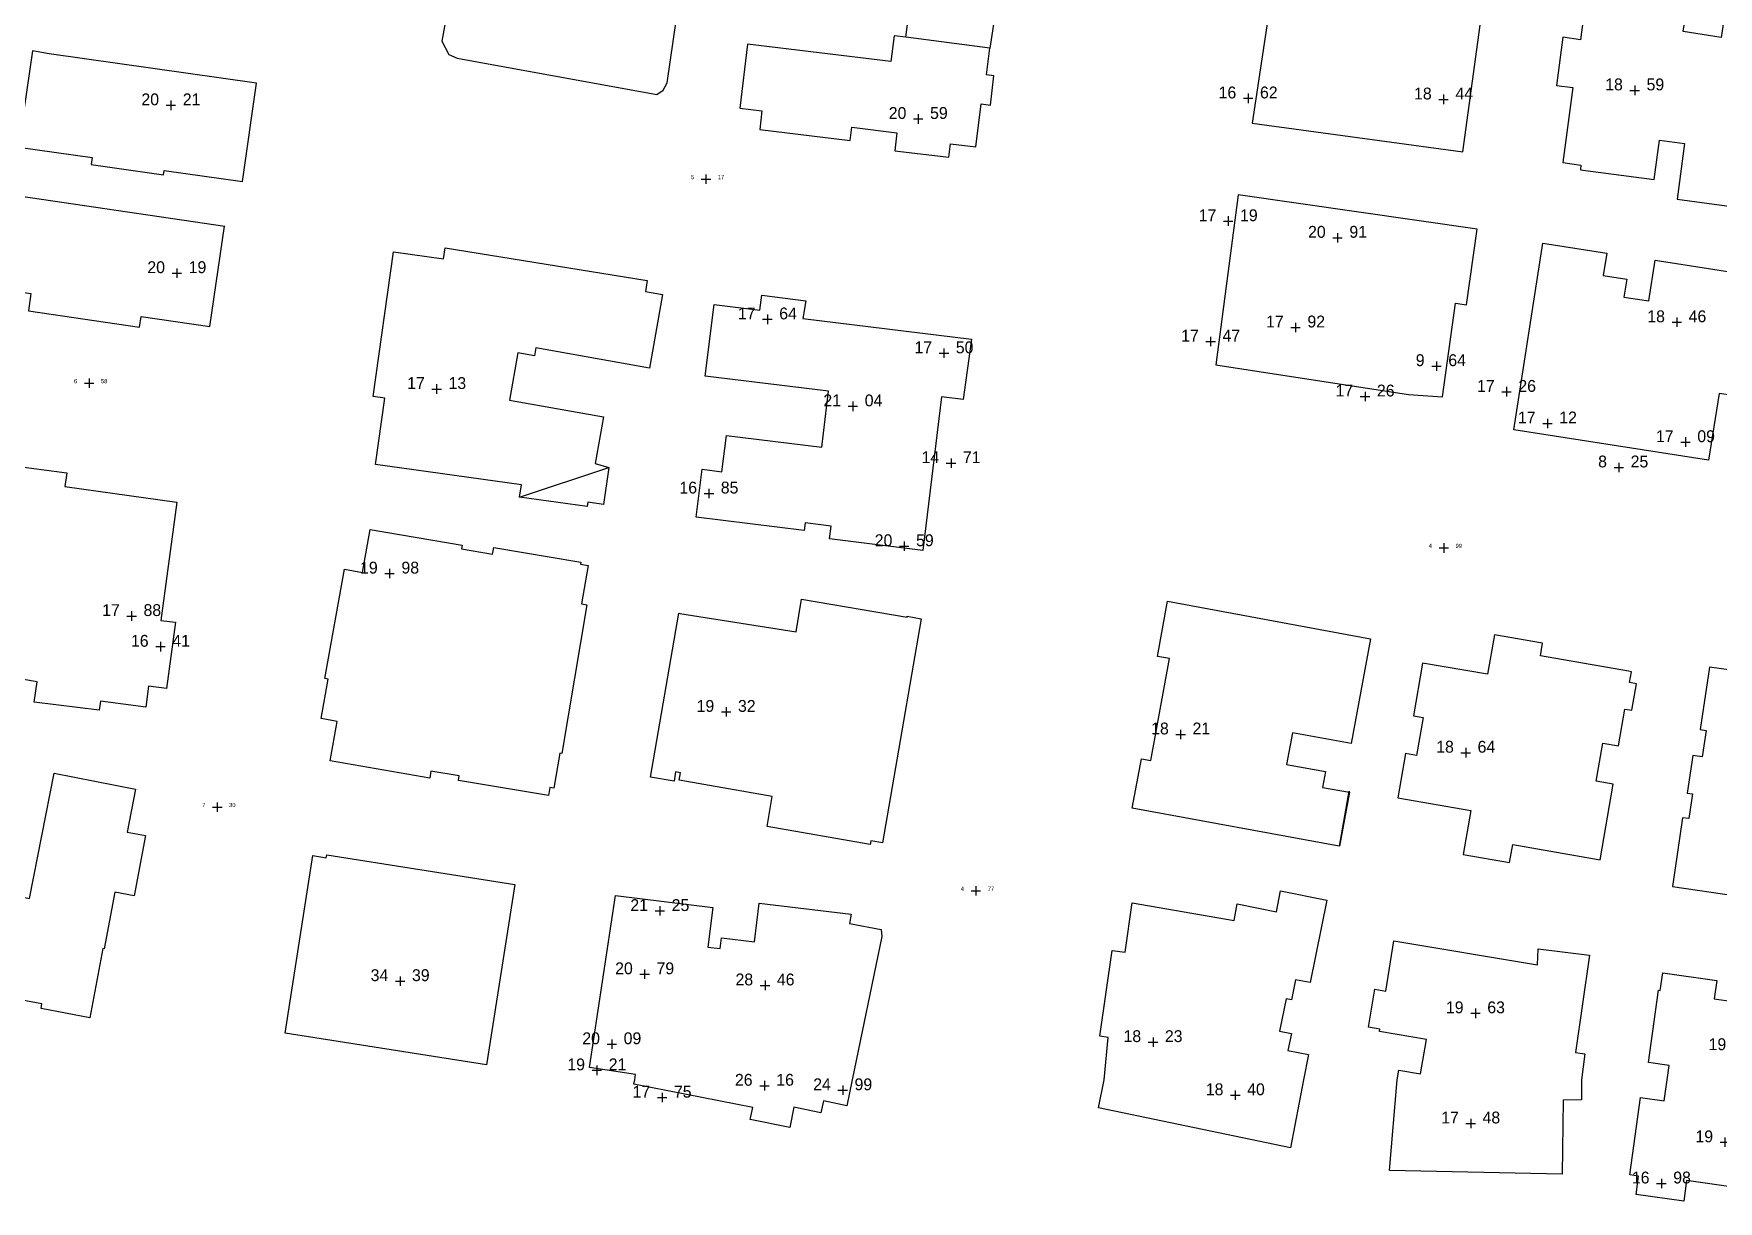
# Model space of a CAD drawing. Header units: inches. Extents: x 254505 to 255520, y 808954 to 809980.
# Drawn here: x 254627.4 to 254769.5, y 809360.4 to 809458.8 of the extents above; entities that cross this region are included whole.
import ezdxf
from ezdxf.enums import TextEntityAlignment as Align

# ---------------------------------------------------------------- set-up
doc = ezdxf.new("R2010")
doc.units = ezdxf.units.IN
doc.header["$MEASUREMENT"] = 0
for name, color, linetype in [('building levels', 6, 'Continuous'), ('orig buildings', 3, 'Continuous'), ('street levels', 5, 'Continuous')]:
    doc.layers.add(name, color=color, linetype=linetype)
doc.styles.add('hebtxt', font='hebtxt')

# ---------------------------------------------------------------- blocks, each defined once
blk = doc.blocks.new('1505')
for points in [[(-0.4, 0), (0.4, 0)], [(0, 0.4), (0, -0.4)]]:
    blk.add_lwpolyline(points)
at = {"style": 'hebtxt'}
blk.add_attdef('METER', text='', height=2, dxfattribs=at).set_placement((-1, 0), align=Align.RIGHT)
blk.add_attdef('CENTIMETER', (1, 0), '', height=2, dxfattribs=at)
blk = doc.blocks.new('1503')
for points in [[(-0.4, 0), (0.4, 0)], [(0, 0.4), (0, -0.4)]]:
    blk.add_lwpolyline(points)
at = {"style": 'hebtxt'}
blk.add_attdef('METER', text='', height=2, dxfattribs=at).set_placement((-1, 0), align=Align.RIGHT)
blk.add_attdef('CENTIMETER', (1, 0), '', height=2, dxfattribs=at)

msp = doc.modelspace()

# ---------------------------------------------------------------- linework, layer by layer
at = {"layer": 'orig buildings'}
msp.add_lwpolyline([(254683.13, 809470.59), (254665.58, 809473.76), (254664.93, 809473.59), (254664.55, 809473.23), (254661.83, 809458.19), (254662.42, 809457.06), (254663.11, 809456.74), (254679.97, 809453.7), (254680.48, 809454.06), (254680.84, 809454.66), (254683.12, 809470.57)], close=True, dxfattribs=at)
for points, elevation in [([(254750, 809464.09), (254732.49, 809466.78), (254730.16, 809451.27), (254747.94, 809448.87)], 18.13), ([(254758.36, 809462.17), (254757.85, 809458.31), (254756.37, 809458.51), (254755.82, 809454.45), (254757.2, 809454.27), (254756.35, 809447.95), (254757.89, 809447.74), (254757.84, 809447.35), (254764.05, 809446.52), (254764.5, 809449.85), (254766.63, 809449.57), (254766, 809444.87), (254774.56, 809443.72), (254774.59, 809443.89), (254776.49, 809443.64), (254777.52, 809451.28), (254777.13, 809451.68), (254778.31, 809459.27), (254770.03, 809460.55), (254769.71, 809458.5), (254766.52, 809458.99), (254766.82, 809460.97), (254758.36, 809462.17)], 18.78), ([(254627.3, 809457.37), (254626.14, 809449.25), (254632.33, 809448.37), (254632.25, 809447.78), (254638.35, 809446.91), (254638.4, 809447.29), (254645.02, 809446.35), (254646.2, 809454.64), (254628.71, 809457.11), (254627.3, 809457.37)], 19.59), ([(254643.52, 809442.57), (254624.4, 809445.38), (254623.24, 809437.47), (254627.18, 809436.9), (254626.97, 809435.46), (254636.33, 809434.08), (254636.46, 809434.96), (254642.25, 809434.12), (254643.49, 809442.58), (254643.52, 809442.57)], 20.22), ([(254749.13, 809442.34), (254728.99, 809445.22), (254727.11, 809430.89), (254743.34, 809428.41), (254746.2, 809428.21), (254747.3, 809436.09), (254748.24, 809435.95)], 20.7), ([(254675.91, 809422.25), (254675.47, 809419.13), (254674.13, 809419.32), (254674.08, 809418.95), (254668.39, 809419.75), (254668.54, 809420.79), (254656.24, 809422.51), (254657.02, 809428.09), (254656.04, 809428.23), (254657.74, 809440.43), (254661.98, 809439.84), (254662.11, 809440.76), (254679.15, 809438.02), (254679, 809437.08), (254680.44, 809436.84), (254679.34, 809430.61), (254669.76, 809432.32), (254669.64, 809431.66), (254668.24, 809431.91), (254667.53, 809427.92), (254675.45, 809426.52), (254674.75, 809422.59), (254675.91, 809422.25), (254675.47, 809419.13), (254674.13, 809419.32), (254674.08, 809418.95), (254668.39, 809419.75)], 17.38), ([(254763.61, 809436.29), (254764.15, 809439.72), (254775.47, 809437.94), (254774.46, 809431.47), (254772.8, 809431.72), (254772.78, 809431.56), (254771.07, 809431.83), (254770.53, 809428.34), (254769.53, 809428.49), (254768.64, 809422.85), (254752.22, 809425.43), (254754.68, 809441.15), (254760.07, 809440.31), (254759.77, 809438.42), (254761.75, 809438.12), (254761.51, 809436.61)], 19.09), ([(254706.48, 809433.06), (254705.8, 809427.97), (254703.97, 809428.2), (254702.38, 809415.25), (254694.53, 809416.22), (254694.66, 809417.3), (254692.46, 809417.58), (254692.38, 809416.94), (254683.28, 809418.05), (254683.78, 809422.09), (254685.45, 809421.89), (254685.83, 809424.94), (254693.86, 809423.96), (254694.44, 809428.67), (254684.03, 809429.95), (254684.78, 809435.99), (254684.79, 809435.98), (254688.64, 809435.51), (254688.8, 809436.76), (254692.52, 809436.3), (254692.28, 809434.81), (254706.48, 809433.06)], 20.89), ([(254617.28, 809405.94), (254619.54, 809422.58), (254625.41, 809421.79), (254625.5, 809422.42), (254630.19, 809421.78), (254630.03, 809420.64), (254639.48, 809419.32), (254638.13, 809409.35), (254639.36, 809409.19), (254638.6, 809403.6), (254637.1, 809403.81), (254636.86, 809402.03), (254633.04, 809402.55), (254632.94, 809401.78), (254627.45, 809402.46), (254627.71, 809404.16), (254617.28, 809405.94)], 21.31), ([(254655.77, 809417.01), (254663.53, 809415.7), (254663.48, 809415.39), (254666.11, 809414.94), (254666.21, 809415.5), (254673.55, 809414.26), (254673.52, 809414.08), (254674.16, 809413.98), (254673.61, 809410.74), (254674.06, 809410.67), (254671.95, 809398.13), (254671.77, 809398.17), (254671.27, 809395.2), (254670.94, 809395.26), (254670.82, 809394.58), (254663.23, 809395.86), (254663.3, 809396.24), (254660.91, 809396.65), (254660.81, 809396.04), (254652.41, 809397.5), (254653, 809400.84), (254651.66, 809401.07), (254652.25, 809404.4), (254651.97, 809404.45), (254653.61, 809413.68), (254655.13, 809413.4), (254655.77, 809417.01)], 20.74), ([(254681.89, 809409.93), (254691.7, 809408.4), (254692.17, 809411.15), (254701.06, 809409.62), (254701.07, 809409.7), (254702.26, 809409.49), (254699, 809390.59), (254698.01, 809390.76), (254697.96, 809390.47), (254689.26, 809391.97), (254689.69, 809394.51), (254681.84, 809395.87), (254681.95, 809396.51), (254681.54, 809396.58), (254681.41, 809395.8), (254679.43, 809396.14), (254681.81, 809409.95), (254681.89, 809409.93)], 19.22), ([(254738.35, 809394.95), (254737.5, 809390.31), (254720.05, 809393.53), (254720.82, 809397.67), (254721.62, 809397.53), (254723.2, 809406.13), (254722.18, 809406.31), (254723.03, 809410.97), (254740.14, 809407.81), (254738.51, 809398.96), (254733.56, 809399.88), (254733.07, 809397.21), (254736.34, 809396.61), (254736.09, 809395.27), (254738.36, 809394.86), (254737.53, 809390.33)], 21.32), ([(254761.9, 809405.07), (254754.47, 809406.36), (254754.65, 809407.43), (254750.59, 809408.14), (254750.01, 809404.82), (254744.53, 809405.76), (254743.76, 809401.32), (254744.58, 809401.17), (254744.02, 809397.97), (254743.1, 809398.13), (254742.45, 809394.39), (254748.6, 809393.33), (254747.96, 809389.62), (254751.87, 809388.95), (254752.13, 809390.45), (254759.51, 809389.17), (254760.61, 809395.55), (254759.17, 809395.79), (254759.72, 809399), (254761.05, 809398.77), (254761.59, 809401.88), (254762.19, 809401.78), (254762.58, 809404), (254761.99, 809404.11), (254762.15, 809405.03), (254761.9, 809405.07)], 19.25), ([(254784.38, 809403.24), (254768.73, 809405.42), (254768.73, 809405.42), (254767.95, 809400.16), (254768.46, 809400.08), (254768.12, 809397.84), (254767.32, 809397.95), (254766.85, 809394.8), (254767.3, 809394.73), (254766.99, 809392.65), (254766.46, 809392.72), (254765.61, 809386.93), (254781.71, 809384.57), (254782.53, 809390.16), (254781.83, 809390.27), (254782.14, 809392.43), (254782.94, 809392.32), (254783.39, 809395.39), (254782.83, 809395.48), (254783.15, 809397.66), (254783.57, 809397.6), (254784.4, 809403.24), (254784.38, 809403.24)], 19.32), ([(254636.84, 809391.21), (254635.88, 809386.13), (254634.24, 809386.43), (254633.34, 809381.65), (254633.23, 809381.68), (254632.14, 809375.85), (254628.03, 809376.63), (254628.1, 809377.03), (254622.64, 809378.05), (254622.34, 809376.5), (254613.87, 809378.09), (254617.06, 809395.06), (254617.07, 809395.2), (254624.47, 809393.73), (254623.18, 809387.22), (254625.48, 809386.76), (254625.38, 809386.25), (254627.05, 809385.91), (254629.14, 809396.48), (254635.99, 809395.12), (254635.28, 809391.51), (254636.84, 809391.21)], 25.39), ([(254667.99, 809387.09), (254665.6, 809371.88), (254648.61, 809374.54), (254650.96, 809389.52), (254652.08, 809389.34), (254652.12, 809389.58), (254667.99, 809387.09)], 33.62), ([(254684.68, 809385.16), (254684.27, 809381.8), (254685.29, 809381.68), (254685.4, 809382.58), (254688.19, 809382.25), (254688.59, 809385.52), (254696.35, 809384.58), (254696.2, 809383.79), (254698.88, 809383.3), (254698.94, 809382.69), (254696.43, 809370.62), (254695.97, 809368.43), (254694.01, 809368.84), (254693.8, 809367.83), (254691.52, 809368.3), (254691.17, 809366.59), (254687.84, 809367.28), (254688.05, 809368.28), (254678.03, 809370.25), (254678.1, 809370.62), (254678.17, 809371.08), (254674.27, 809371.66), (254676.48, 809386.16)], 26.26), ([(254734.49, 809370.62), (254733.38, 809364.89), (254717.19, 809368.25), (254717.69, 809370.62), (254718.03, 809374.19), (254717.31, 809374.29), (254718.35, 809381.53), (254719.44, 809381.38), (254720.04, 809385.54), (254728.63, 809384.06), (254728.91, 809385.45), (254732.21, 809384.79), (254732.56, 809386.55), (254736.45, 809385.77), (254735.05, 809378.82), (254733.81, 809379.06), (254733.47, 809377.37), (254733.03, 809377.46), (254732.48, 809374.73), (254733.47, 809374.53), (254733.18, 809373.1), (254734.92, 809372.75)], 18.99), ([(254757.92, 809370.62), (254757.93, 809368.94), (254756.39, 809368.89), (254756.29, 809362.67), (254741.73, 809362.96), (254742.38, 809370.62), (254742.52, 809371.43), (254744.37, 809371.11), (254744.86, 809374.02), (254740.91, 809374.69), (254740.94, 809374.89), (254739.97, 809375.05), (254740.51, 809378.26), (254741.42, 809378.1), (254742.12, 809382.33), (254754.21, 809380.31), (254754.28, 809381.67), (254758.6, 809381.13), (254757.42, 809372.91), (254758.21, 809372.8), (254757.92, 809370.62)], 20.99)]:
    msp.add_lwpolyline(points, close=True, dxfattribs=dict(at, elevation=elevation))
at = {"layer": 'orig buildings', "elevation": 20.63}
msp.add_lwpolyline([(254773.46, 809361.18), (254766.79, 809362.12), (254766.55, 809360.38), (254762.54, 809360.94), (254762.75, 809362.49), (254762, 809362.6), (254762.91, 809369.13), (254764.91, 809368.85), (254765.16, 809370.62), (254765.32, 809371.84), (254763.57, 809372.09), (254764.43, 809378.18), (254764.58, 809378.15), (254764.79, 809379.65), (254769.35, 809379), (254769.13, 809377.44), (254775.54, 809376.54)], dxfattribs=at)
at = {"layer": 'orig buildings'}
for points in [[(254708.04, 809457.61, 21.07), (254700.95, 809458.53, 20.59), (254701.32, 809461.33, 20.59), (254691.19, 809462.68, 18.53), (254691.68, 809466.34, 17.57), (254690.63, 809466.49, 17.57), (254691.08, 809469.65, 17.6), (254692.55, 809469.45, 17.58), (254692.58, 809469.65, 18.61), (254710.1, 809466.98, 20.46), (254709.47, 809462.82, 20.43), (254708.84, 809462.91, 20.43), (254708.04, 809457.61, 21.07)], [(254704.57, 809448.4, 21.51), (254704.71, 809449.52, 21.61), (254706.87, 809449.27, 21.61), (254707.3, 809452.89, 21.61), (254708.09, 809452.79, 21.61), (254708.39, 809455.27, 21.61), (254707.75, 809455.36, 21.61), (254708.04, 809457.61, 21.07), (254700.95, 809458.53, 21.29), (254699.96, 809458.65, 21.32), (254699.7, 809456.47, 23.48), (254687.6, 809457.92, 21.67), (254686.96, 809452.55, 21.6), (254688.82, 809452.32, 21.62), (254688.63, 809450.73, 21.49), (254696.26, 809449.82, 21.45), (254696.39, 809450.93, 21.92), (254700.2, 809450.47, 23.22), (254700.02, 809448.94, 21.47), (254704.57, 809448.4, 21.51)]]:
    msp.add_polyline3d(points, close=True, dxfattribs=at)

# ---------------------------------------------------------------- block references
at = {"layer": 'building levels'}
ref = msp.add_blockref('1505', (254729.82, 809453.37, 16.62), dxfattribs=at)
ref.add_attrib('METER', '16', dxfattribs={"layer": '0', "height": 1, "style": 'hebtxt'}).set_placement((254728.82, 809453.36, 16.62), align=Align.RIGHT)
ref.add_attrib('CENTIMETER', '62', (254730.82, 809453.36, 16.62), dxfattribs={"layer": '0', "height": 1, "style": 'hebtxt'})
ref = msp.add_blockref('1505', (254746.3, 809453.28, 18.44), dxfattribs=at)
ref.add_attrib('METER', '18', dxfattribs={"layer": '0', "height": 1, "style": 'hebtxt'}).set_placement((254745.3, 809453.27, 18.44), align=Align.RIGHT)
ref.add_attrib('CENTIMETER', '44', (254747.3, 809453.27, 18.44), dxfattribs={"layer": '0', "height": 1, "style": 'hebtxt'})
ref = msp.add_blockref('1505', (254762.42, 809454.04, 18.59), dxfattribs=at)
ref.add_attrib('METER', '18', dxfattribs={"layer": '0', "height": 1, "style": 'hebtxt'}).set_placement((254761.42, 809454.04, 18.59), align=Align.RIGHT)
ref.add_attrib('CENTIMETER', '59', (254763.42, 809454.04, 18.59), dxfattribs={"layer": '0', "height": 1, "style": 'hebtxt'})
ref = msp.add_blockref('1505', (254638.98, 809452.78, 20.21), dxfattribs=at)
ref.add_attrib('METER', '20', dxfattribs={"layer": '0', "height": 1, "style": 'hebtxt'}).set_placement((254637.98, 809452.78, 20.21), align=Align.RIGHT)
ref.add_attrib('CENTIMETER', '21', (254639.98, 809452.78, 20.21), dxfattribs={"layer": '0', "height": 1, "style": 'hebtxt'})
ref = msp.add_blockref('1505', (254702, 809451.63, 20.59), dxfattribs=at)
ref.add_attrib('METER', '20', dxfattribs={"layer": '0', "height": 1, "style": 'hebtxt'}).set_placement((254701, 809451.63, 20.59), align=Align.RIGHT)
ref.add_attrib('CENTIMETER', '59', (254703, 809451.63, 20.59), dxfattribs={"layer": '0', "height": 1, "style": 'hebtxt'})
ref = msp.add_blockref('1505', (254728.14, 809443.02, 17.19), dxfattribs=at)
ref.add_attrib('METER', '17', dxfattribs={"layer": '0', "height": 1, "style": 'hebtxt'}).set_placement((254727.14, 809443.01, 17.19), align=Align.RIGHT)
ref.add_attrib('CENTIMETER', '19', (254729.14, 809443.01, 17.19), dxfattribs={"layer": '0', "height": 1, "style": 'hebtxt'})
ref = msp.add_blockref('1505', (254737.36, 809441.61, 20.91), dxfattribs=at)
ref.add_attrib('METER', '20', dxfattribs={"layer": '0', "height": 1, "style": 'hebtxt'}).set_placement((254736.36, 809441.61, 20.91), align=Align.RIGHT)
ref.add_attrib('CENTIMETER', '91', (254738.36, 809441.61, 20.91), dxfattribs={"layer": '0', "height": 1, "style": 'hebtxt'})
ref = msp.add_blockref('1505', (254639.48, 809438.63, 20.19), dxfattribs=at)
ref.add_attrib('METER', '20', dxfattribs={"layer": '0', "height": 1, "style": 'hebtxt'}).set_placement((254638.48, 809438.63, 20.19), align=Align.RIGHT)
ref.add_attrib('CENTIMETER', '19', (254640.48, 809438.63, 20.19), dxfattribs={"layer": '0', "height": 1, "style": 'hebtxt'})
ref = msp.add_blockref('1505', (254689.28, 809434.74, 17.64), dxfattribs=at)
ref.add_attrib('METER', '17', dxfattribs={"layer": '0', "height": 1, "style": 'hebtxt'}).set_placement((254688.28, 809434.73, 17.64), align=Align.RIGHT)
ref.add_attrib('CENTIMETER', '64', (254690.28, 809434.73, 17.64), dxfattribs={"layer": '0', "height": 1, "style": 'hebtxt'})
ref = msp.add_blockref('1505', (254733.82, 809434.05, 17.92), dxfattribs=at)
ref.add_attrib('METER', '17', dxfattribs={"layer": '0', "height": 1, "style": 'hebtxt'}).set_placement((254732.82, 809434.05, 17.92), align=Align.RIGHT)
ref.add_attrib('CENTIMETER', '92', (254734.82, 809434.05, 17.92), dxfattribs={"layer": '0', "height": 1, "style": 'hebtxt'})
ref = msp.add_blockref('1505', (254765.97, 809434.49, 18.46), dxfattribs=at)
ref.add_attrib('METER', '18', dxfattribs={"layer": '0', "height": 1, "style": 'hebtxt'}).set_placement((254764.97, 809434.49, 18.46), align=Align.RIGHT)
ref.add_attrib('CENTIMETER', '46', (254766.97, 809434.49, 18.46), dxfattribs={"layer": '0', "height": 1, "style": 'hebtxt'})
ref = msp.add_blockref('1505', (254726.66, 809432.86, 17.47), dxfattribs=at)
ref.add_attrib('METER', '17', dxfattribs={"layer": '0', "height": 1, "style": 'hebtxt'}).set_placement((254725.66, 809432.86, 17.47), align=Align.RIGHT)
ref.add_attrib('CENTIMETER', '47', (254727.66, 809432.86, 17.47), dxfattribs={"layer": '0', "height": 1, "style": 'hebtxt'})
ref = msp.add_blockref('1505', (254704.17, 809431.88, 17.5), dxfattribs=at)
ref.add_attrib('METER', '17', dxfattribs={"layer": '0', "height": 1, "style": 'hebtxt'}).set_placement((254703.17, 809431.87, 17.5), align=Align.RIGHT)
ref.add_attrib('CENTIMETER', '50', (254705.17, 809431.87, 17.5), dxfattribs={"layer": '0', "height": 1, "style": 'hebtxt'})
ref = msp.add_blockref('1505', (254745.7, 809430.79, 9.64), dxfattribs=at)
ref.add_attrib('METER', '9', dxfattribs={"layer": '0', "height": 1, "style": 'hebtxt'}).set_placement((254744.7, 809430.79, 9.64), align=Align.RIGHT)
ref.add_attrib('CENTIMETER', '64', (254746.7, 809430.79, 9.64), dxfattribs={"layer": '0', "height": 1, "style": 'hebtxt'})
ref = msp.add_blockref('1505', (254661.39, 809428.86, 17.13), dxfattribs=at)
ref.add_attrib('METER', '17', dxfattribs={"layer": '0', "height": 1, "style": 'hebtxt'}).set_placement((254660.39, 809428.86, 17.13), align=Align.RIGHT)
ref.add_attrib('CENTIMETER', '13', (254662.39, 809428.86, 17.13), dxfattribs={"layer": '0', "height": 1, "style": 'hebtxt'})
ref = msp.add_blockref('1505', (254739.68, 809428.23, 17.26), dxfattribs=at)
ref.add_attrib('METER', '17', dxfattribs={"layer": '0', "height": 1, "style": 'hebtxt'}).set_placement((254738.68, 809428.23, 17.26), align=Align.RIGHT)
ref.add_attrib('CENTIMETER', '26', (254740.68, 809428.23, 17.26), dxfattribs={"layer": '0', "height": 1, "style": 'hebtxt'})
ref = msp.add_blockref('1505', (254751.61, 809428.63, 17.26), dxfattribs=at)
ref.add_attrib('METER', '17', dxfattribs={"layer": '0', "height": 1, "style": 'hebtxt'}).set_placement((254750.61, 809428.62, 17.26), align=Align.RIGHT)
ref.add_attrib('CENTIMETER', '26', (254752.61, 809428.62, 17.26), dxfattribs={"layer": '0', "height": 1, "style": 'hebtxt'})
ref = msp.add_blockref('1505', (254696.49, 809427.4, 21.04), dxfattribs=at)
ref.add_attrib('METER', '21', dxfattribs={"layer": '0', "height": 1, "style": 'hebtxt'}).set_placement((254695.49, 809427.4, 21.04), align=Align.RIGHT)
ref.add_attrib('CENTIMETER', '04', (254697.49, 809427.4, 21.04), dxfattribs={"layer": '0', "height": 1, "style": 'hebtxt'})
ref = msp.add_blockref('1505', (254755.06, 809425.96, 17.12), dxfattribs=at)
ref.add_attrib('METER', '17', dxfattribs={"layer": '0', "height": 1, "style": 'hebtxt'}).set_placement((254754.06, 809425.96, 17.12), align=Align.RIGHT)
ref.add_attrib('CENTIMETER', '12', (254756.06, 809425.96, 17.12), dxfattribs={"layer": '0', "height": 1, "style": 'hebtxt'})
ref = msp.add_blockref('1505', (254766.7, 809424.39, 17.09), dxfattribs=at)
ref.add_attrib('METER', '17', dxfattribs={"layer": '0', "height": 1, "style": 'hebtxt'}).set_placement((254765.7, 809424.38, 17.09), align=Align.RIGHT)
ref.add_attrib('CENTIMETER', '09', (254767.7, 809424.38, 17.09), dxfattribs={"layer": '0', "height": 1, "style": 'hebtxt'})
ref = msp.add_blockref('1505', (254704.77, 809422.61, 14.71), dxfattribs=at)
ref.add_attrib('METER', '14', dxfattribs={"layer": '0', "height": 1, "style": 'hebtxt'}).set_placement((254703.77, 809422.61, 14.71), align=Align.RIGHT)
ref.add_attrib('CENTIMETER', '71', (254705.77, 809422.61, 14.71), dxfattribs={"layer": '0', "height": 1, "style": 'hebtxt'})
ref = msp.add_blockref('1505', (254761.08, 809422.25, 8.25), dxfattribs=at)
ref.add_attrib('METER', '8', dxfattribs={"layer": '0', "height": 1, "style": 'hebtxt'}).set_placement((254760.08, 809422.25, 8.25), align=Align.RIGHT)
ref.add_attrib('CENTIMETER', '25', (254762.08, 809422.25, 8.25), dxfattribs={"layer": '0', "height": 1, "style": 'hebtxt'})
ref = msp.add_blockref('1505', (254684.35, 809420.05, 16.85), dxfattribs=at)
ref.add_attrib('METER', '16', dxfattribs={"layer": '0', "height": 1, "style": 'hebtxt'}).set_placement((254683.35, 809420.05, 16.85), align=Align.RIGHT)
ref.add_attrib('CENTIMETER', '85', (254685.35, 809420.05, 16.85), dxfattribs={"layer": '0', "height": 1, "style": 'hebtxt'})
ref = msp.add_blockref('1505', (254700.82, 809415.61, 20.59), dxfattribs=at)
ref.add_attrib('METER', '20', dxfattribs={"layer": '0', "height": 1, "style": 'hebtxt'}).set_placement((254699.82, 809415.61, 20.59), align=Align.RIGHT)
ref.add_attrib('CENTIMETER', '59', (254701.82, 809415.61, 20.59), dxfattribs={"layer": '0', "height": 1, "style": 'hebtxt'})
ref = msp.add_blockref('1505', (254657.42, 809413.3, 19.98), dxfattribs=at)
ref.add_attrib('METER', '19', dxfattribs={"layer": '0', "height": 1, "style": 'hebtxt'}).set_placement((254656.42, 809413.3, 19.98), align=Align.RIGHT)
ref.add_attrib('CENTIMETER', '98', (254658.42, 809413.3, 19.98), dxfattribs={"layer": '0', "height": 1, "style": 'hebtxt'})
ref = msp.add_blockref('1505', (254635.67, 809409.72, 17.88), dxfattribs=at)
ref.add_attrib('METER', '17', dxfattribs={"layer": '0', "height": 1, "style": 'hebtxt'}).set_placement((254634.67, 809409.72, 17.88), align=Align.RIGHT)
ref.add_attrib('CENTIMETER', '88', (254636.67, 809409.72, 17.88), dxfattribs={"layer": '0', "height": 1, "style": 'hebtxt'})
ref = msp.add_blockref('1505', (254638.1, 809407.14, 16.41), dxfattribs=at)
ref.add_attrib('METER', '16', dxfattribs={"layer": '0', "height": 1, "style": 'hebtxt'}).set_placement((254637.1, 809407.13, 16.41), align=Align.RIGHT)
ref.add_attrib('CENTIMETER', '41', (254639.1, 809407.13, 16.41), dxfattribs={"layer": '0', "height": 1, "style": 'hebtxt'})
ref = msp.add_blockref('1505', (254685.8, 809401.64, 19.32), dxfattribs=at)
ref.add_attrib('METER', '19', dxfattribs={"layer": '0', "height": 1, "style": 'hebtxt'}).set_placement((254684.8, 809401.64, 19.32), align=Align.RIGHT)
ref.add_attrib('CENTIMETER', '32', (254686.8, 809401.64, 19.32), dxfattribs={"layer": '0', "height": 1, "style": 'hebtxt'})
ref = msp.add_blockref('1505', (254724.13, 809399.74, 18.21), dxfattribs=at)
ref.add_attrib('METER', '18', dxfattribs={"layer": '0', "height": 1, "style": 'hebtxt'}).set_placement((254723.13, 809399.74, 18.21), align=Align.RIGHT)
ref.add_attrib('CENTIMETER', '21', (254725.13, 809399.74, 18.21), dxfattribs={"layer": '0', "height": 1, "style": 'hebtxt'})
ref = msp.add_blockref('1505', (254748.17, 809398.2, 18.64), dxfattribs=at)
ref.add_attrib('METER', '18', dxfattribs={"layer": '0', "height": 1, "style": 'hebtxt'}).set_placement((254747.17, 809398.2, 18.64), align=Align.RIGHT)
ref.add_attrib('CENTIMETER', '64', (254749.17, 809398.2, 18.64), dxfattribs={"layer": '0', "height": 1, "style": 'hebtxt'})
ref = msp.add_blockref('1505', (254680.21, 809384.86, 21.25), dxfattribs=at)
ref.add_attrib('METER', '21', dxfattribs={"layer": '0', "height": 1, "style": 'hebtxt'}).set_placement((254679.21, 809384.85, 21.25), align=Align.RIGHT)
ref.add_attrib('CENTIMETER', '25', (254681.21, 809384.85, 21.25), dxfattribs={"layer": '0', "height": 1, "style": 'hebtxt'})
ref = msp.add_blockref('1505', (254678.93, 809379.52, 20.79), dxfattribs=at)
ref.add_attrib('METER', '20', dxfattribs={"layer": '0', "height": 1, "style": 'hebtxt'}).set_placement((254677.93, 809379.52, 20.79), align=Align.RIGHT)
ref.add_attrib('CENTIMETER', '79', (254679.93, 809379.52, 20.79), dxfattribs={"layer": '0', "height": 1, "style": 'hebtxt'})
ref = msp.add_blockref('1505', (254658.31, 809378.94, 34.39), dxfattribs=at)
ref.add_attrib('METER', '34', dxfattribs={"layer": '0', "height": 1, "style": 'hebtxt'}).set_placement((254657.31, 809378.94, 34.39), align=Align.RIGHT)
ref.add_attrib('CENTIMETER', '39', (254659.31, 809378.94, 34.39), dxfattribs={"layer": '0', "height": 1, "style": 'hebtxt'})
ref = msp.add_blockref('1505', (254689.08, 809378.58, 28.46), dxfattribs=at)
ref.add_attrib('METER', '28', dxfattribs={"layer": '0', "height": 1, "style": 'hebtxt'}).set_placement((254688.08, 809378.58, 28.46), align=Align.RIGHT)
ref.add_attrib('CENTIMETER', '46', (254690.08, 809378.58, 28.46), dxfattribs={"layer": '0', "height": 1, "style": 'hebtxt'})
ref = msp.add_blockref('1505', (254748.99, 809376.23, 19.63), dxfattribs=at)
ref.add_attrib('METER', '19', dxfattribs={"layer": '0', "height": 1, "style": 'hebtxt'}).set_placement((254747.99, 809376.23, 19.63), align=Align.RIGHT)
ref.add_attrib('CENTIMETER', '63', (254749.99, 809376.23, 19.63), dxfattribs={"layer": '0', "height": 1, "style": 'hebtxt'})
ref = msp.add_blockref('1505', (254721.8, 809373.8, 18.23), dxfattribs=at)
ref.add_attrib('METER', '18', dxfattribs={"layer": '0', "height": 1, "style": 'hebtxt'}).set_placement((254720.8, 809373.8, 18.23), align=Align.RIGHT)
ref.add_attrib('CENTIMETER', '23', (254722.8, 809373.8, 18.23), dxfattribs={"layer": '0', "height": 1, "style": 'hebtxt'})
ref = msp.add_blockref('1505', (254676.16, 809373.62, 20.09), dxfattribs=at)
ref.add_attrib('METER', '20', dxfattribs={"layer": '0', "height": 1, "style": 'hebtxt'}).set_placement((254675.16, 809373.62, 20.09), align=Align.RIGHT)
ref.add_attrib('CENTIMETER', '09', (254677.16, 809373.62, 20.09), dxfattribs={"layer": '0', "height": 1, "style": 'hebtxt'})
ref = msp.add_blockref('1505', (254771.14, 809373.12, 19.61), dxfattribs=at)
ref.add_attrib('METER', '19', dxfattribs={"layer": '0', "height": 1, "style": 'hebtxt'}).set_placement((254770.14, 809373.12, 19.61), align=Align.RIGHT)
ref.add_attrib('CENTIMETER', '61', (254772.14, 809373.12, 19.61), dxfattribs={"layer": '0', "height": 1, "style": 'hebtxt'})
ref = msp.add_blockref('1505', (254674.9, 809371.42, 19.21), dxfattribs=at)
ref.add_attrib('METER', '19', dxfattribs={"layer": '0', "height": 1, "style": 'hebtxt'}).set_placement((254673.9, 809371.42, 19.21), align=Align.RIGHT)
ref.add_attrib('CENTIMETER', '21', (254675.9, 809371.42, 19.21), dxfattribs={"layer": '0', "height": 1, "style": 'hebtxt'})
ref = msp.add_blockref('1505', (254689.03, 809370.12, 26.16), dxfattribs=at)
ref.add_attrib('METER', '26', dxfattribs={"layer": '0', "height": 1, "style": 'hebtxt'}).set_placement((254688.03, 809370.12, 26.16), align=Align.RIGHT)
ref.add_attrib('CENTIMETER', '16', (254690.03, 809370.12, 26.16), dxfattribs={"layer": '0', "height": 1, "style": 'hebtxt'})
ref = msp.add_blockref('1505', (254695.63, 809369.74, 24.99), dxfattribs=at)
ref.add_attrib('METER', '24', dxfattribs={"layer": '0', "height": 1, "style": 'hebtxt'}).set_placement((254694.63, 809369.74, 24.99), align=Align.RIGHT)
ref.add_attrib('CENTIMETER', '99', (254696.63, 809369.74, 24.99), dxfattribs={"layer": '0', "height": 1, "style": 'hebtxt'})
ref = msp.add_blockref('1505', (254680.4, 809369.13, 17.75), dxfattribs=at)
ref.add_attrib('METER', '17', dxfattribs={"layer": '0', "height": 1, "style": 'hebtxt'}).set_placement((254679.4, 809369.12, 17.75), align=Align.RIGHT)
ref.add_attrib('CENTIMETER', '75', (254681.4, 809369.12, 17.75), dxfattribs={"layer": '0', "height": 1, "style": 'hebtxt'})
ref = msp.add_blockref('1505', (254728.74, 809369.33, 18.4), dxfattribs=at)
ref.add_attrib('METER', '18', dxfattribs={"layer": '0', "height": 1, "style": 'hebtxt'}).set_placement((254727.74, 809369.32, 18.4), align=Align.RIGHT)
ref.add_attrib('CENTIMETER', '40', (254729.74, 809369.32, 18.4), dxfattribs={"layer": '0', "height": 1, "style": 'hebtxt'})
ref = msp.add_blockref('1505', (254748.59, 809366.94, 17.48), dxfattribs=at)
ref.add_attrib('METER', '17', dxfattribs={"layer": '0', "height": 1, "style": 'hebtxt'}).set_placement((254747.59, 809366.94, 17.48), align=Align.RIGHT)
ref.add_attrib('CENTIMETER', '48', (254749.59, 809366.94, 17.48), dxfattribs={"layer": '0', "height": 1, "style": 'hebtxt'})
ref = msp.add_blockref('1505', (254770.03, 809365.36, 19.61), dxfattribs=at)
ref.add_attrib('METER', '19', dxfattribs={"layer": '0', "height": 1, "style": 'hebtxt'}).set_placement((254769.03, 809365.35, 19.61), align=Align.RIGHT)
ref.add_attrib('CENTIMETER', '61', (254771.03, 809365.35, 19.61), dxfattribs={"layer": '0', "height": 1, "style": 'hebtxt'})
ref = msp.add_blockref('1505', (254764.67, 809361.88, 16.98), dxfattribs=at)
ref.add_attrib('METER', '16', dxfattribs={"layer": '0', "height": 1, "style": 'hebtxt'}).set_placement((254763.67, 809361.88, 16.98), align=Align.RIGHT)
ref.add_attrib('CENTIMETER', '98', (254765.67, 809361.88, 16.98), dxfattribs={"layer": '0', "height": 1, "style": 'hebtxt'})
at = {"layer": 'street levels'}
ref = msp.add_blockref('1503', (254684.1, 809446.55, 5.17), dxfattribs=at)
ref.add_attrib('METER', '5', dxfattribs={"layer": '0', "height": 0.35, "style": 'hebtxt'}).set_placement((254683.1, 809446.55, 5.17), align=Align.RIGHT)
ref.add_attrib('CENTIMETER', '17', (254685.1, 809446.55, 5.17), dxfattribs={"layer": '0', "height": 0.35, "style": 'hebtxt'})
ref = msp.add_blockref('1503', (254632.08, 809429.35, 6.58), dxfattribs=at)
ref.add_attrib('METER', '6', dxfattribs={"layer": '0', "height": 0.35, "style": 'hebtxt'}).set_placement((254631.08, 809429.35, 6.58), align=Align.RIGHT)
ref.add_attrib('CENTIMETER', '58', (254633.08, 809429.35, 6.58), dxfattribs={"layer": '0', "height": 0.35, "style": 'hebtxt'})
ref = msp.add_blockref('1503', (254746.32, 809415.46, 4.99), dxfattribs=at)
ref.add_attrib('METER', '4', dxfattribs={"layer": '0', "height": 0.35, "style": 'hebtxt'}).set_placement((254745.32, 809415.46, 4.99), align=Align.RIGHT)
ref.add_attrib('CENTIMETER', '99', (254747.32, 809415.46, 4.99), dxfattribs={"layer": '0', "height": 0.35, "style": 'hebtxt'})
ref = msp.add_blockref('1503', (254642.89, 809393.61, 7.3), dxfattribs=at)
ref.add_attrib('METER', '7', dxfattribs={"layer": '0', "height": 0.35, "style": 'hebtxt'}).set_placement((254641.89, 809393.61, 7.3), align=Align.RIGHT)
ref.add_attrib('CENTIMETER', '30', (254643.89, 809393.61, 7.3), dxfattribs={"layer": '0', "height": 0.35, "style": 'hebtxt'})
ref = msp.add_blockref('1503', (254706.86, 809386.55, 4.77), dxfattribs=at)
ref.add_attrib('METER', '4', dxfattribs={"layer": '0', "height": 0.35, "style": 'hebtxt'}).set_placement((254705.86, 809386.55, 4.77), align=Align.RIGHT)
ref.add_attrib('CENTIMETER', '77', (254707.86, 809386.55, 4.77), dxfattribs={"layer": '0', "height": 0.35, "style": 'hebtxt'})

doc.saveas('drawing.dxf')
